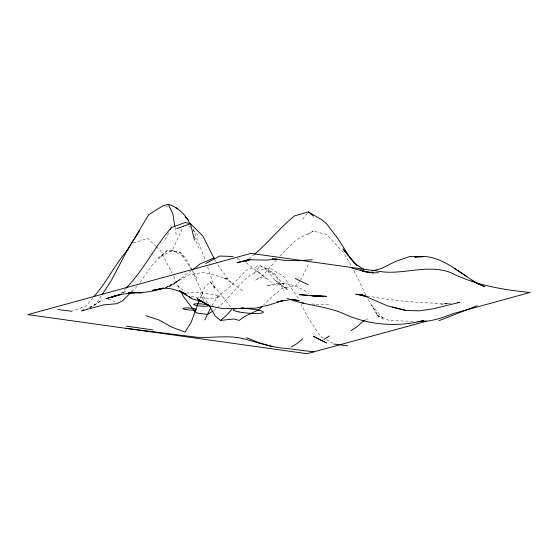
<?xml version="1.0" encoding="UTF-8"?>
<svg xmlns="http://www.w3.org/2000/svg" width="558" height="558" viewBox="0 0 558 558"><rect width="100%" height="100%" fill="white"/><g stroke="black" fill="none" stroke-linecap="round" stroke-linejoin="round"><path stroke-width="0.42" stroke-dasharray="2.79 2.09" d="M200.183 298.216L204.626 287.349L210.387 281.985L222.642 296.382L231.73 308.776M196.932 278.463L185.2 257.58L180.297 252.537L172.352 250.305L167.009 250.654L158.284 257.935L172.352 250.305L183.763 225.662M308.121 264.806L301.669 278.554L300.595 279.9M165.098 239.759L169.046 232.114M212.005 305.624L217.278 296.968L231.661 285.55L246.371 270.156L260.181 265.734C271.725 270.553 280.388 279.949 287.593 289.895L274.948 280.151L265.301 268.105M101.256 295.893L95.662 304.396L89.978 307.723M140.128 282.188L152.397 264.855L167.009 250.654L180.297 252.537L191.778 269.884M254.246 273.253L260.181 265.734L272.904 274.508M300.058 280.569L295.747 285.954L282.097 288.423L273.399 295.377L263.648 304.947M93.012 297.658L86.344 305.91L72.735 310.966M302.548 219.161L307.388 213.226M276.322 260.021L264.213 274.097L255.585 280.207L261.13 277.459L266.375 278.344L246.085 262.713M120.835 293.836L125.383 288.842M279.691 256.206L293.731 242.123L299.381 238.05L313.394 231.165L326.57 234.402L343.819 252.879L351.666 266.431M131.695 291.764L137.184 286.345M248.547 259.003L253.785 254.783M213.777 310.485L216.42 308.428M217.076 307.911C234.409 294.75 245.994 268.712 270.47 268.496L283.736 276.503L298.188 298.3M191.464 270.567L171.662 285.626L166.186 287.558L180.304 279.377L171.662 285.626L165.182 287.482M89.964 307.604L101.305 300.476L95.662 304.396L87.125 308.358M123.053 292.838L125.85 291.227L120.43 293.501M166.186 287.558L188.785 275.01L202.442 272.464L215.646 275.387L228.759 279.425L223.591 277.605L244.02 291.478M307.814 234.374L313.394 231.165M365.33 320.111L368.12 318.513M165.356 287.468L174.675 283.15M133.285 243.1L147.612 238.252L155.717 246.12M285.319 283.415L266.347 285.961C280.723 280.723 296.849 283.959 308.553 293.689M217.278 296.968L222.642 296.382M451.108 303.154L440.932 304.27L449.106 303.678M316.051 304.305L328.662 304.194M413.234 321.387L389.226 320.473L376.245 314.838L383.995 319.441L371.698 305.484L378.861 317.23L367.464 298.356M447.432 303.601C420.823 302.959 394.15 301.16 367.952 296.019M311.873 303.971L315.207 304.312M166.193 206.258L167.853 206.495M108.245 299.248L111.991 299.918L115.743 302.75M289.344 298.593L286.038 297.874L288.402 298.795M131.179 291.06L132.665 291.513M236.962 258.298L240.763 260.14M323.459 338.071L320.592 336.467L308.19 317.844L301.264 304.319M326.332 339.676L332.798 343.282M172.352 250.305L185.2 257.58M269.807 270.769L274.871 273.859L284.092 291.053M176.984 285.584L181.999 289.288L184.698 292.329M274.948 280.151L287.593 289.895M258.759 272.13L271.355 282.397M156.317 246.699L160.509 250.779L172.192 273.329M188.827 226.053L190.599 227.817M192.97 230.168L197.706 234.876M231.298 282.718L219.127 267.219L216.162 262.134M210.387 281.985L215.116 289.135L207.353 266.11M207.527 302.945L203.586 296.326L192.259 270.609M214.467 259.226L215.737 261.402M353.849 270.191L365.922 295.266M173.657 276.329L180.039 289.49M200.413 293.459L203.907 300.762M193.173 228.926L205.414 260.349M194.491 236.606L199.534 250.43M175.01 227.273L176.363 235.678M186.226 293.306A16.81 2.427 4.7 0 1 209.641 293.843A16.81 2.427 4.7 0 1 215.8 297.888A16.81 2.427 4.7 0 1 190.773 296.298"/><path stroke-width="0.84" d="M199.234 300.546L191.101 322.44L184.991 332.108L171.955 327.176L159.093 320.041L146.001 315.758M204.758 319.887L210.757 307.821M170.232 229.819L171.418 227.531L185.277 222.523L190.494 223.709L202.917 236.132L214.077 258.459M139.688 230.642L126.966 250.744L111.035 281.002L102.184 294.471M126.966 250.744L148.686 214.76L162.866 205.797L168.307 204.305C177.681 207.241 186.002 214.551 189.748 223.591M171.418 227.531C154.761 246.65 143.783 270.086 125.948 288.221M128.089 249.6C115.025 263.962 107.017 282.006 94.044 296.389M231.919 309.265L226.067 315.786L220.368 320.418L215.402 316.184L208.838 305.149M130.474 292.971L122.551 300.79L116.999 303.698L103.453 304.905L81.684 310.883L84.014 309.802M262.427 306.14L258.772 309.732L244.781 316.4L239.131 320.425L233.935 318.988L220.368 320.418M302.631 338.825L296.919 343.589L291.325 346.992M247.898 259.526L245.276 261.632L248.742 259.895M254.441 254.26C268.705 242.395 280.074 227.364 294.694 215.813L308.462 211.907L321.282 219.531L326.277 223.409L338.42 239.256L350.305 258.221L356.897 265.566M213.121 311.001L207.478 314.454L197.169 313.045L194.937 311.692L183.422 296.458L181.169 291.813M192.147 270.044L200.35 263.774L214.279 257.887M351.17 330.559L356.792 326.911L362.54 321.715L364.632 320.515M323.856 339.397L329.457 335.93M205.693 263.439L219.74 256.066L233.153 256.457M163.801 288.186C152.453 291.701 140.191 293.571 128.242 292.594L130.684 292.608M115.792 295.447L111.921 297.072L120.263 294.457L106.48 298.565L122.802 294.087L136.368 292.636M438.881 320.745L477.236 305.693M176.649 228.641L190.494 223.709L194.463 240.107M160.32 288.87L152.508 290.355L157.335 289.372M247.585 259.763L237.059 262.72L250.186 259.777M371.97 271.007L381.679 268.391L395.699 261.346L409.537 256.596L422.971 256.722L414.817 257.085C439.983 252.286 459.339 273.748 479.768 284.692M163.696 288.165L157.893 289.56C167.344 286.191 176.823 290.007 185.333 294.143M158.946 289.037L162.964 288.221M276.852 258.996L266.675 260.105L247.94 259.735M240.951 307.974L243.49 307.737M457.56 302.513L459.855 302.317L432.422 308.965L418.821 310.869L405.415 310.353L387.043 305.665L361.068 294.505L366.613 296.277M312.354 259.749L298.837 260.691L285.41 260.467L272.116 258.612M378.512 272.709L373.183 272.855L362.665 271.397L361.514 270.232M236.718 308.365L223.242 308.72L210.017 306.049L197.176 298.704L210.017 306.049M417.44 321.331C430.204 322.419 442.215 317.69 453.926 313.373L530.1 292.462C502.688 289.769 475.835 285.284 451.052 272.723C429.13 264.164 406.329 273.845 383.89 271.997L250.974 253.395L27.9 314.628L307.026 353.695L426.696 321.206L418.549 321.478L423.934 320.62C397.805 326.988 371.356 325.523 346.539 314.998C328.634 306.328 308.483 305.875 289.979 299.409M242.039 308.274L255.494 308.176L269.207 304.933L283.011 300.56L277.591 301.808L291.227 299.479L299.248 300.741L292.643 299.311M316.03 296.026L326.2 296.361L312.787 295.935L299.451 294.631L307.528 295.217M314.412 295.977L312.787 295.935L326.2 296.361M310.869 295.454L314.21 295.691M319.225 296.047L320.899 296.165M137.122 292.692L141.655 293.02M301.878 302.938L303.545 303.106M58.192 309.557L71.975 311.28M333.893 344.056L347.676 345.786M125.292 328.264L196.988 337.234C213.051 338.225 229.331 334.654 245.178 339.152C258.605 342.835 272.116 347.578 286.198 348.394L313.77 351.847M126.38 326.158L152.969 329.883M362.198 295.112L355.774 294.185L367.338 296.682M369.884 272.088L373.183 272.855L365.155 271.634L352 268.133M392.232 307.151L405.415 310.353M272.59 346.623L259.456 342.856L246.434 337.729M359.994 269.793L367.931 272.095M185.451 293.996L179.083 290.523L191.868 298.621L204.953 302.952M477.062 283.422L484.916 286.777L471.956 280.841M295.161 278.498L308.1 284.601M466.99 276.559L454.226 268.356M363.676 269.333L355.167 263.808L342.947 248.882L348.206 255.55M189.364 296.696L191.868 298.621M308.462 211.907L313.429 216.176M176.161 207.653L177.339 208.866M185.019 216.713L188.562 220.34M356.785 265.127L349.259 256.889M361.493 270.142L362.665 271.397M168.307 204.305L172.847 213.826L174.877 226.436M186.874 295.217A16.81 2.427 4.7 0 1 185.305 293.857M326.381 342.877L313.47 336.355L326.381 342.877M197.079 305.582A7.505 1.081 4.7 0 0 208.685 305.672A7.505 1.081 4.7 0 0 197.888 303.768A7.505 1.081 4.7 0 0 197.079 305.582M186.016 309.557A6.752 0.976 4.7 0 0 196.458 309.648A6.752 0.976 4.7 0 0 186.742 307.925A6.752 0.976 4.7 0 0 186.016 309.557M239.019 311.957A15.157 2.19 4.7 0 0 263.23 312.459A15.157 2.19 4.7 0 0 242.521 308.469A15.157 2.19 4.7 0 0 239.019 311.957"/></g></svg>
